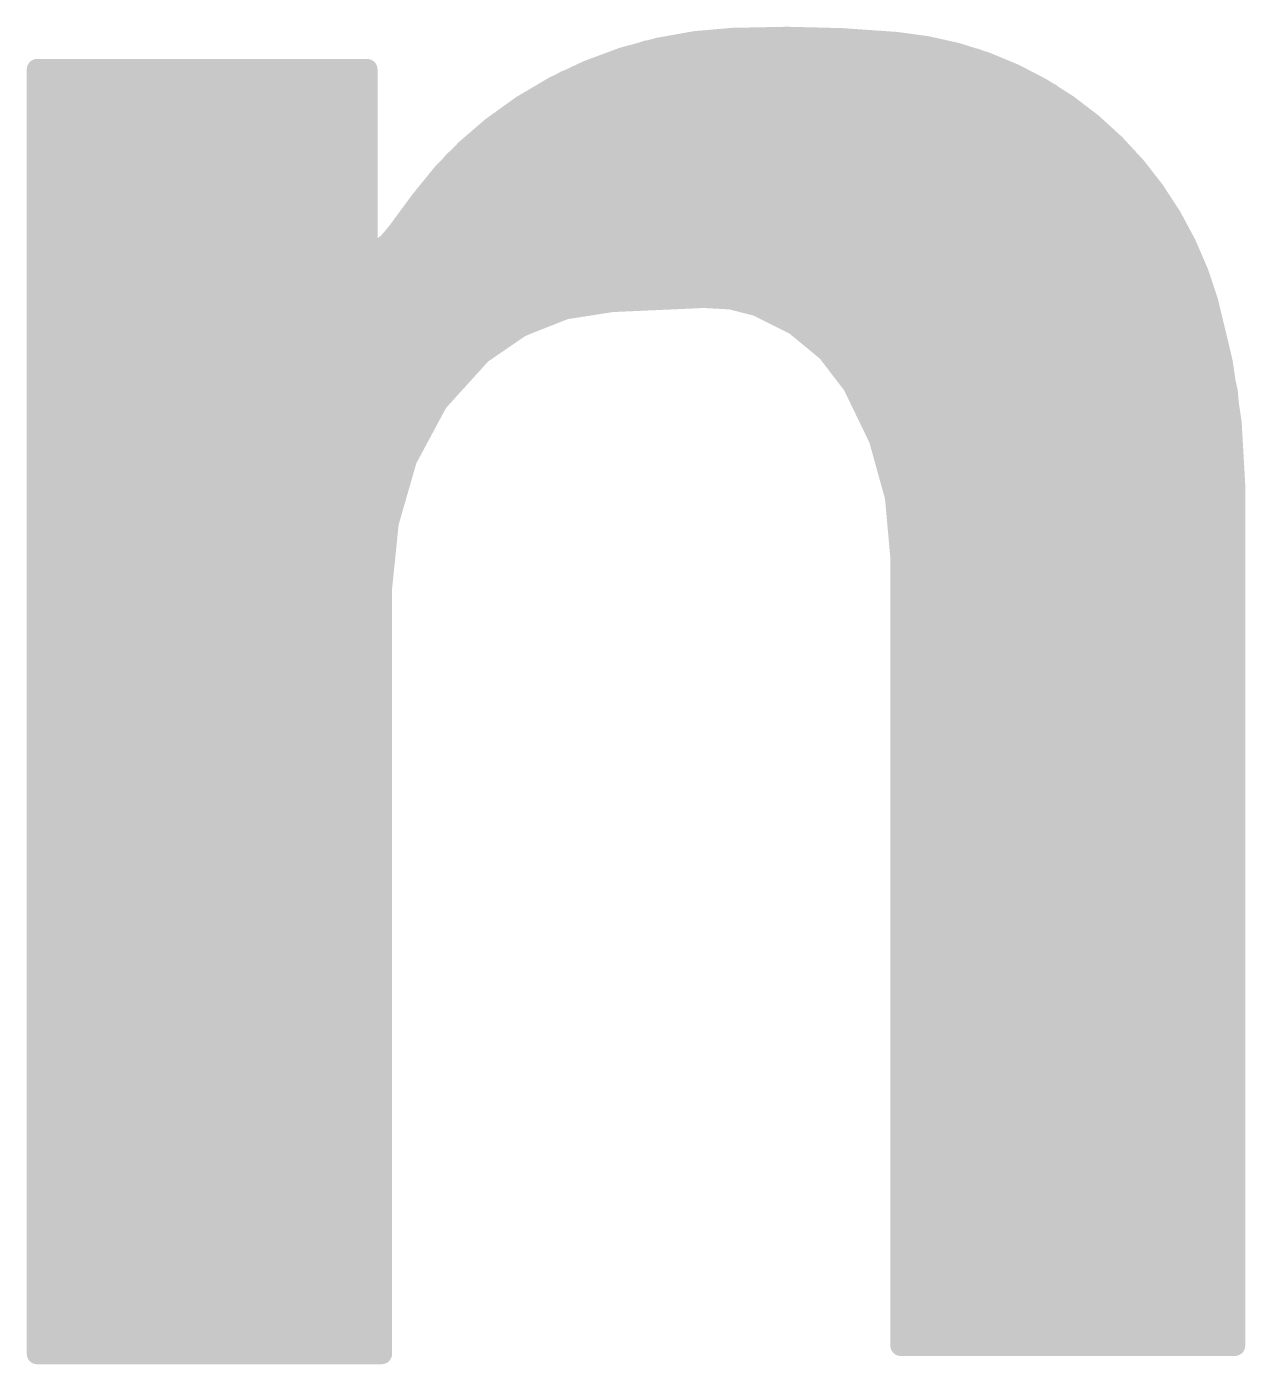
# Model space of a CAD drawing. Extents: x -15.6 to 82.7, y -6.5 to 54.7.
# Drawn here: x 37.247 to 38.738, y 44.239 to 45.876 of the extents above; entities that cross this region are included whole.
import ezdxf

# ---------------------------------------------------------------- set-up
doc = ezdxf.new("R2010")
doc.units = 0
doc.layers.add('21', color=41, linetype='CONTINUOUS')

msp = doc.modelspace()

# ---------------------------------------------------------------- linework, layer by layer
at = {"layer": '21'}
for points, const_width in [([(38.1102, 45.8622, 0.1577), (37.8155, 45.753)], 0.0254), ([(38.3108, 45.8572, 0.0335), (38.1102, 45.8622)], 0.0254), ([(38.1104, 45.8685, 1), (38.11, 45.8559)], 0.0127), ([(38.1099, 45.8685, 1), (38.1105, 45.8559)], 0.0127), ([(38.1111, 45.8559, 1), (38.1093, 45.8685)], 0.0127), ([(38.1105, 45.8559, 1), (38.1099, 45.8685)], 0.0127), ([(38.3121, 45.8634, 1), (38.3095, 45.851)], 0.0127), ([(38.5775, 45.7327, 0.1741), (38.3108, 45.8572)], 0.0254), ([(38.3114, 45.8635, 1), (38.3102, 45.8509)], 0.0127), ([(38.3102, 45.8509, 1), (38.3114, 45.8635)], 0.0127), ([(38.3106, 45.8509, 1), (38.311, 45.8635)], 0.0127), ([(38.0041, 45.853, 1), (38.006, 45.8404)], 0.0127), ([(38.007, 45.8533, 1), (38.007, 45.8407)], 0.0127), ([(38.0072, 45.8408, 1), (38.0028, 45.8527)], 0.0127), ([(38.3594, 45.8407, 1), (38.3594, 45.8533)], 0.0127), ([(37.2657, 45.8241, 1), (37.253, 45.8241)], 0.0127), ([(37.2657, 45.8241, 1), (37.253, 45.8241)], 0.0127), ([(37.2593, 45.8304, 1), (37.2593, 45.8178)], 0.0127), ([(37.2593, 45.8304, 1), (37.2593, 45.8178)], 0.0127), ([(37.6694, 45.8241, 1), (37.6568, 45.8241)], 0.0127), ([(37.6694, 45.8241, 1), (37.6568, 45.8241)], 0.0127), ([(37.6631, 45.8178, 1), (37.6631, 45.8304)], 0.0127), ([(37.6631, 45.8178, 1), (37.6631, 45.8304)], 0.0127), ([(38.4112, 45.8424, 1), (38.4058, 45.8309)], 0.0127), ([(38.4072, 45.8305, 1), (38.4098, 45.8429)], 0.0127), ([(37.2593, 45.828, 1), (37.2593, 45.8153)], 0.0127), ([(37.6631, 45.8153, 1), (37.6631, 45.828)], 0.0127), ([(37.9032, 45.8157, 1), (37.9076, 45.8038)], 0.0127), ([(37.9088, 45.8044, 1), (37.902, 45.8151)], 0.0127), ([(37.9373, 45.828, 1), (37.9373, 45.8153)], 0.0127), ([(38.4408, 45.8153, 1), (38.4408, 45.828)], 0.0127), ([(37.2593, 45.8025, 1), (37.2593, 45.7899)], 0.0127), ([(37.6631, 45.7899, 1), (37.6631, 45.8025)], 0.0127), ([(37.8839, 45.8025, 1), (37.8839, 45.7899)], 0.0127), ([(38.5029, 45.7994, 1), (38.4951, 45.7894)], 0.0127), ([(38.4952, 45.7899, 1), (38.4952, 45.8025)], 0.0127), ([(38.4963, 45.7887, 1), (38.5017, 45.8002)], 0.0127), ([(37.2593, 45.7771, 1), (37.2593, 45.7645)], 0.0127), ([(37.6631, 45.7645, 1), (37.6631, 45.7771)], 0.0127), ([(37.8437, 45.7771, 1), (37.8437, 45.7645)], 0.0127), ([(38.5291, 45.7645, 1), (38.5291, 45.7771)], 0.0127), ([(37.2593, 45.7518, 1), (37.2593, 45.7391)], 0.0127), ([(37.6631, 45.7391, 1), (37.6631, 45.7518)], 0.0127), ([(37.8155, 45.753, 0.0664), (37.7292, 45.6641)], 0.0254), ([(37.8071, 45.7518, 1), (37.8071, 45.7391)], 0.0127), ([(37.8121, 45.7584, 1), (37.8189, 45.7476)], 0.0127), ([(37.8116, 45.758, 1), (37.8194, 45.748)], 0.0127), ([(37.8198, 45.7483, 1), (37.8112, 45.7577)], 0.0127), ([(37.8194, 45.748, 1), (37.8116, 45.758)], 0.0127), ([(38.5614, 45.7391, 1), (38.5614, 45.7518)], 0.0127), ([(38.5823, 45.7368, 1), (38.5727, 45.7286)], 0.0127), ([(38.6918, 45.5397, 0.1281), (38.5775, 45.7327)], 0.0254), ([(38.582, 45.7372, 1), (38.573, 45.7282)], 0.0127), ([(38.573, 45.7282, 1), (38.582, 45.7372)], 0.0127), ([(38.5736, 45.7277, 1), (38.5814, 45.7377)], 0.0127), ([(37.2593, 45.7263, 1), (37.2593, 45.7137)], 0.0127), ([(37.6631, 45.7137, 1), (37.6631, 45.7263)], 0.0127), ([(37.7651, 45.7161, 1), (37.7737, 45.7067)], 0.0127), ([(37.7742, 45.7073, 1), (37.7646, 45.7155)], 0.0127), ([(37.7789, 45.7263, 1), (37.7789, 45.7137)], 0.0127), ([(38.5883, 45.7137, 1), (38.5883, 45.7263)], 0.0127), ([(37.2593, 45.7009, 1), (37.2593, 45.6883)], 0.0127), ([(37.6631, 45.6883, 1), (37.6631, 45.7009)], 0.0127), ([(37.7551, 45.7009, 1), (37.7551, 45.6883)], 0.0127), ([(38.6099, 45.6883, 1), (38.6099, 45.7009)], 0.0127), ([(37.2593, 45.6756, 1), (37.2593, 45.6629)], 0.0127), ([(37.6631, 45.6629, 1), (37.6631, 45.6756)], 0.0127), ([(37.7292, 45.6641, 0.0022), (37.7012, 45.626)], 0.0254), ([(37.7244, 45.6682, 1), (37.734, 45.66)], 0.0127), ([(37.7241, 45.6679, 1), (37.7343, 45.6603)], 0.0127), ([(37.7343, 45.6603, 1), (37.7241, 45.6679)], 0.0127), ([(37.7343, 45.6603, 1), (37.7241, 45.6679)], 0.0127), ([(37.7335, 45.6756, 1), (37.7335, 45.6629)], 0.0127), ([(38.6319, 45.6784, 1), (38.6209, 45.6719)], 0.0127), ([(38.6216, 45.6711, 1), (38.6312, 45.6793)], 0.0127), ([(38.6299, 45.6629, 1), (38.6299, 45.6756)], 0.0127), ([(37.2593, 45.6501, 1), (37.2593, 45.6375)], 0.0127), ([(37.6631, 45.6375, 1), (37.6631, 45.6501)], 0.0127), ([(37.7143, 45.6501, 1), (37.7143, 45.6375)], 0.0127), ([(38.645, 45.6375, 1), (38.645, 45.6501)], 0.0127), ([(37.2593, 45.6247, 1), (37.2593, 45.6121)], 0.0127), ([(37.6631, 45.6121, 1), (37.6631, 45.6247)], 0.0127), ([(37.6885, 45.6108, 0.0333), (37.7012, 45.626)], 0.0254), ([(37.6949, 45.6247, 1), (37.6949, 45.6121)], 0.0127), ([(37.6961, 45.6298, 1), (37.7063, 45.6222)], 0.0127), ([(37.6961, 45.6297, 1), (37.7063, 45.6223)], 0.0127), ([(37.7063, 45.6223, 1), (37.6961, 45.6297)], 0.0127), ([(37.7061, 45.6219, 1), (37.6963, 45.6301)], 0.0127), ([(38.66, 45.6121, 1), (38.66, 45.6247)], 0.0127), ([(37.6568, 45.6032, 1), (37.6694, 45.6032)], 0.0127), ([(37.6568, 45.6032, 1), (37.6694, 45.6032)], 0.0127), ([(37.6631, 45.6095, 1), (37.6631, 45.5969)], 0.0127), ([(37.6631, 45.6095, 1), (37.6631, 45.5969)], 0.0127), ([(37.6707, 45.6032, 0.205), (37.6885, 45.6108)], 0.0254), ([(37.6694, 45.6094, 1), (37.672, 45.597)], 0.0127), ([(37.6707, 45.6095, 1), (37.6707, 45.5969)], 0.0127), ([(37.6707, 45.5969, 1), (37.6707, 45.6095)], 0.0127), ([(37.6707, 45.5969, 1), (37.6707, 45.6095)], 0.0127), ([(37.6768, 45.6104, 1), (37.684, 45.6)], 0.0127), ([(37.6816, 45.599, 1), (37.6791, 45.6114)], 0.0127), ([(37.6839, 45.6152, 1), (37.6931, 45.6064)], 0.0127), ([(37.6836, 45.6149, 1), (37.6934, 45.6067)], 0.0127), ([(37.6931, 45.6064, 1), (37.6839, 45.6152)], 0.0127), ([(37.6921, 45.6056, 1), (37.6849, 45.616)], 0.0127), ([(38.6708, 45.6125, 1), (38.6589, 45.608)], 0.0127), ([(38.6594, 45.607, 1), (38.6703, 45.6135)], 0.0127), ([(37.2593, 45.5994, 1), (37.2593, 45.5867)], 0.0127), ([(38.6714, 45.5867, 1), (38.6714, 45.5994)], 0.0127), ([(37.2593, 45.5739, 1), (37.2593, 45.5613)], 0.0127), ([(38.6811, 45.5613, 1), (38.6811, 45.5739)], 0.0127), ([(37.2593, 45.5485, 1), (37.2593, 45.5359)], 0.0127), ([(37.9628, 45.5397, 0.1688), (37.8028, 45.4762)], 0.0254), ([(37.9042, 45.537, 1), (37.9061, 45.5244)], 0.0127), ([(37.9075, 45.5248, 1), (37.9028, 45.5366)], 0.0127), ([(37.9628, 45.5397, 0.0006), (38.0746, 45.5447)], 0.0254), ([(37.9625, 45.546, 1), (37.9631, 45.5334)], 0.0127), ([(37.9625, 45.546, 1), (37.9631, 45.5334)], 0.0127), ([(37.9638, 45.5334, 1), (37.9618, 45.546)], 0.0127), ([(37.9631, 45.5334, 1), (37.9625, 45.546)], 0.0127), ([(38.0187, 45.5359, 1), (38.0187, 45.5485)], 0.0127), ([(38.1406, 45.5346, 0.0992), (38.0746, 45.5447)], 0.0254), ([(38.0749, 45.551, 1), (38.0743, 45.5384)], 0.0127), ([(38.0743, 45.551, 1), (38.0749, 45.5384)], 0.0127), ([(38.0749, 45.5384, 1), (38.0743, 45.551)], 0.0127), ([(38.0749, 45.5384, 1), (38.0743, 45.551)], 0.0127), ([(38.1097, 45.5491, 1), (38.1065, 45.5368)], 0.0127), ([(38.1109, 45.5485, 1), (38.1109, 45.5359)], 0.0127), ([(38.1078, 45.5366, 1), (38.1084, 45.5493)], 0.0127), ([(38.1434, 45.5403, 1), (38.1378, 45.5289)], 0.0127), ([(38.2575, 45.4381, 0.1719), (38.1406, 45.5346)], 0.0254), ([(38.1428, 45.5406, 1), (38.1384, 45.5286)], 0.0127), ([(38.1384, 45.5286, 1), (38.1428, 45.5406)], 0.0127), ([(38.139, 45.5284, 1), (38.1422, 45.5408)], 0.0127), ([(38.698, 45.541, 1), (38.6856, 45.5384)], 0.0127), ([(38.7248, 45.3161, 0.0668), (38.6918, 45.5397)], 0.0254), ([(38.6979, 45.5415, 1), (38.6857, 45.5379)], 0.0127), ([(38.6857, 45.5379, 1), (38.6979, 45.5415)], 0.0127), ([(38.6859, 45.5374, 1), (38.6977, 45.542)], 0.0127), ([(38.6908, 45.5359, 1), (38.6908, 45.5485)], 0.0127), ([(37.2593, 45.5232, 1), (37.2593, 45.5105)], 0.0127), ([(37.8701, 45.5105, 1), (37.8701, 45.5232)], 0.0127), ([(38.1763, 45.5232, 1), (38.1763, 45.5105)], 0.0127), ([(38.6968, 45.5105, 1), (38.6968, 45.5232)], 0.0127), ([(37.8486, 45.5151, 1), (37.8533, 45.5033)], 0.0127), ([(37.8545, 45.5039, 1), (37.8473, 45.5144)], 0.0127), ([(38.1906, 45.5165, 1), (38.1826, 45.5067)], 0.0127), ([(38.1838, 45.506, 1), (38.1894, 45.5173)], 0.0127), ([(37.2593, 45.4977, 1), (37.2593, 45.4851)], 0.0127), ([(37.825, 45.4851, 1), (37.825, 45.4977)], 0.0127), ([(38.2111, 45.4977, 1), (38.2111, 45.4851)], 0.0127), ([(38.7023, 45.4851, 1), (38.7023, 45.4977)], 0.0127), ([(37.2593, 45.4723, 1), (37.2593, 45.4597)], 0.0127), ([(37.8028, 45.4762, 0.1229), (37.7114, 45.3466)], 0.0254), ([(37.7936, 45.4597, 1), (37.7936, 45.4723)], 0.0127), ([(37.7992, 45.4814, 1), (37.8064, 45.471)], 0.0127), ([(37.7987, 45.481, 1), (37.8069, 45.4714)], 0.0127), ([(37.8075, 45.4719, 1), (37.7981, 45.4805)], 0.0127), ([(37.8069, 45.4714, 1), (37.7987, 45.481)], 0.0127), ([(38.2313, 45.4828, 1), (38.2212, 45.475)], 0.0127), ([(38.2222, 45.474, 1), (38.2303, 45.4838)], 0.0127), ([(38.2361, 45.4723, 1), (38.2361, 45.4597)], 0.0127), ([(38.7078, 45.4597, 1), (38.7078, 45.4723)], 0.0127), ([(37.2593, 45.447, 1), (37.2593, 45.4343)], 0.0127), ([(37.7705, 45.4343, 1), (37.7705, 45.447)], 0.0127), ([(38.2556, 45.447, 1), (38.2556, 45.4343)], 0.0127), ([(38.2632, 45.4409, 1), (38.2518, 45.4353)], 0.0127), ([(38.3159, 45.2272, 0.136), (38.2575, 45.4381)], 0.0254), ([(38.2629, 45.4414, 1), (38.2521, 45.4348)], 0.0127), ([(38.2521, 45.4348, 1), (38.2629, 45.4414)], 0.0127), ([(38.2525, 45.4342, 1), (38.2625, 45.442)], 0.0127), ([(38.7133, 45.4343, 1), (38.7133, 45.447)], 0.0127), ([(37.2593, 45.4215, 1), (37.2593, 45.4089)], 0.0127), ([(37.7444, 45.4213, 1), (37.7538, 45.4128)], 0.0127), ([(37.7547, 45.414, 1), (37.7435, 45.42)], 0.0127), ([(37.7482, 45.4089, 1), (37.7482, 45.4215)], 0.0127), ([(38.2686, 45.4215, 1), (38.2686, 45.4089)], 0.0127), ([(38.7221, 45.4295, 1), (38.7094, 45.4285)], 0.0127), ([(38.7096, 45.4277, 1), (38.722, 45.4303)], 0.0127), ([(38.7169, 45.4089, 1), (38.7169, 45.4215)], 0.0127), ([(37.2593, 45.3961, 1), (37.2593, 45.3835)], 0.0127), ([(37.7346, 45.3835, 1), (37.7346, 45.3961)], 0.0127), ([(38.2809, 45.3961, 1), (38.2809, 45.3835)], 0.0127), ([(38.7189, 45.3835, 1), (38.7189, 45.3961)], 0.0127), ([(38.2957, 45.3734, 1), (38.2835, 45.37)], 0.0127), ([(38.2839, 45.3689, 1), (38.2953, 45.3745)], 0.0127), ([(37.2593, 45.3708, 1), (37.2593, 45.3581)], 0.0127), ([(37.7209, 45.3581, 1), (37.7209, 45.3708)], 0.0127), ([(38.2916, 45.3708, 1), (38.2916, 45.3581)], 0.0127), ([(38.7209, 45.3581, 1), (38.7209, 45.3708)], 0.0127), ([(37.2593, 45.3453, 1), (37.2593, 45.3327)], 0.0127), ([(37.7114, 45.3466, 0.0895), (37.6809, 45.1891)], 0.0254), ([(37.7058, 45.3496, 1), (37.717, 45.3436)], 0.0127), ([(37.7055, 45.3489, 1), (37.7173, 45.3443)], 0.0127), ([(37.7175, 45.3448, 1), (37.7053, 45.3484)], 0.0127), ([(37.7173, 45.3443, 1), (37.7055, 45.3489)], 0.0127), ([(37.7092, 45.3327, 1), (37.7092, 45.3453)], 0.0127), ([(38.2987, 45.3453, 1), (38.2987, 45.3327)], 0.0127), ([(38.723, 45.3327, 1), (38.723, 45.3453)], 0.0127), ([(37.2593, 45.3199, 1), (37.2593, 45.3073)], 0.0127), ([(37.7019, 45.3073, 1), (37.7019, 45.3199)], 0.0127), ([(38.3057, 45.3199, 1), (38.3057, 45.3073)], 0.0127), ([(38.3156, 45.3012, 1), (38.303, 45.3001)], 0.0127), ([(38.7311, 45.3161, 1), (38.7185, 45.3161)], 0.0127), ([(38.7311, 45.3161, 1), (38.7185, 45.3161)], 0.0127), ([(38.7185, 45.3156, 1), (38.7311, 45.3166)], 0.0127), ([(38.7185, 45.316, 1), (38.7311, 45.3162)], 0.0127), ([(38.7248, 45.3073, 1), (38.7248, 45.3199)], 0.0127), ([(37.2593, 45.2946, 1), (37.2593, 45.2819)], 0.0127), ([(37.6946, 45.2819, 1), (37.6946, 45.2946)], 0.0127), ([(38.3032, 45.2989, 1), (38.3154, 45.3023)], 0.0127), ([(38.3104, 45.2946, 1), (38.3104, 45.2819)], 0.0127), ([(38.7248, 45.2819, 1), (38.7248, 45.2946)], 0.0127), ([(37.6954, 45.2686, 1), (37.6828, 45.2699)], 0.0127), ([(37.2593, 45.2692, 1), (37.2593, 45.2565)], 0.0127), ([(37.683, 45.271, 1), (37.6952, 45.2675)], 0.0127), ([(37.6885, 45.2565, 1), (37.6885, 45.2692)], 0.0127), ([(38.3127, 45.2692, 1), (38.3127, 45.2565)], 0.0127), ([(38.7248, 45.2565, 1), (38.7248, 45.2692)], 0.0127), ([(37.2593, 45.2437, 1), (37.2593, 45.2311)], 0.0127), ([(37.6859, 45.2311, 1), (37.6859, 45.2437)], 0.0127), ([(38.315, 45.2437, 1), (38.315, 45.2311)], 0.0127), ([(38.7248, 45.2311, 1), (38.7248, 45.2437)], 0.0127), ([(38.3096, 45.2266, 1), (38.3222, 45.2278)], 0.0127), ([(38.3222, 45.2272, 1), (38.3096, 45.2272)], 0.0127), ([(38.3222, 45.2272, 1), (38.3096, 45.2272)], 0.0127), ([(38.3096, 45.2272, 1), (38.3222, 45.2272)], 0.0127), ([(37.2593, 45.2184, 1), (37.2593, 45.2057)], 0.0127), ([(37.6832, 45.2057, 1), (37.6832, 45.2184)], 0.0127), ([(38.3159, 45.2184, 1), (38.3159, 45.2057)], 0.0127), ([(38.7248, 45.2057, 1), (38.7248, 45.2184)], 0.0127), ([(37.2593, 45.193, 1), (37.2593, 45.1803)], 0.0127), ([(37.6809, 45.1891, 0.0064), (37.6809, 45.1206)], 0.0254), ([(37.6872, 45.1891, 1), (37.6746, 45.1891)], 0.0127), ([(37.6872, 45.189, 1), (37.6746, 45.1892)], 0.0127), ([(37.6809, 45.1803, 1), (37.6809, 45.193)], 0.0127), ([(38.3159, 45.193, 1), (38.3159, 45.1803)], 0.0127), ([(38.7248, 45.1803, 1), (38.7248, 45.193)], 0.0127), ([(37.6746, 45.1897, 1), (37.6872, 45.1885)], 0.0127), ([(37.6746, 45.1892, 1), (37.6872, 45.189)], 0.0127), ([(37.2593, 45.1675, 1), (37.2593, 45.1549)], 0.0127), ([(37.6809, 45.1549, 1), (37.6809, 45.1675)], 0.0127), ([(38.3159, 45.1675, 1), (38.3159, 45.1549)], 0.0127), ([(38.7248, 45.1549, 1), (38.7248, 45.1675)], 0.0127), ([(37.2593, 45.1422, 1), (37.2593, 45.1295)], 0.0127), ([(37.6872, 45.1206, 1), (37.6746, 45.1206)], 0.0127), ([(37.6809, 45.1295, 1), (37.6809, 45.1422)], 0.0127), ([(38.3159, 45.1422, 1), (38.3159, 45.1295)], 0.0127), ([(38.7248, 45.1295, 1), (38.7248, 45.1422)], 0.0127), ([(37.2593, 45.1168, 1), (37.2593, 45.1041)], 0.0127), ([(37.6746, 45.1205, 1), (37.6872, 45.1207)], 0.0127), ([(37.6809, 45.1041, 1), (37.6809, 45.1168)], 0.0127), ([(38.3159, 45.1168, 1), (38.3159, 45.1041)], 0.0127), ([(38.7248, 45.1041, 1), (38.7248, 45.1168)], 0.0127), ([(37.2593, 45.0913, 1), (37.2593, 45.0787)], 0.0127), ([(37.6809, 45.0787, 1), (37.6809, 45.0913)], 0.0127), ([(38.3159, 45.0913, 1), (38.3159, 45.0787)], 0.0127), ([(38.7248, 45.0787, 1), (38.7248, 45.0913)], 0.0127), ([(37.2593, 45.066, 1), (37.2593, 45.0533)], 0.0127), ([(37.6809, 45.0533, 1), (37.6809, 45.066)], 0.0127), ([(38.3159, 45.066, 1), (38.3159, 45.0533)], 0.0127), ([(38.7248, 45.0533, 1), (38.7248, 45.066)], 0.0127), ([(37.2593, 45.0406, 1), (37.2593, 45.0279)], 0.0127), ([(37.6809, 45.0279, 1), (37.6809, 45.0406)], 0.0127), ([(38.3159, 45.0406, 1), (38.3159, 45.0279)], 0.0127), ([(38.7248, 45.0279, 1), (38.7248, 45.0406)], 0.0127), ([(37.2593, 45.0151, 1), (37.2593, 45.0025)], 0.0127), ([(37.6809, 45.0025, 1), (37.6809, 45.0151)], 0.0127), ([(38.3159, 45.0151, 1), (38.3159, 45.0025)], 0.0127), ([(38.7248, 45.0025, 1), (38.7248, 45.0151)], 0.0127), ([(37.2593, 44.9898, 1), (37.2593, 44.9771)], 0.0127), ([(37.6809, 44.9771, 1), (37.6809, 44.9898)], 0.0127), ([(38.3159, 44.9898, 1), (38.3159, 44.9771)], 0.0127), ([(38.7248, 44.9771, 1), (38.7248, 44.9898)], 0.0127), ([(37.2593, 44.9644, 1), (37.2593, 44.9517)], 0.0127), ([(37.6809, 44.9517, 1), (37.6809, 44.9644)], 0.0127), ([(38.3159, 44.9644, 1), (38.3159, 44.9517)], 0.0127), ([(38.7248, 44.9517, 1), (38.7248, 44.9644)], 0.0127), ([(37.2593, 44.9389, 1), (37.2593, 44.9263)], 0.0127), ([(37.6809, 44.9263, 1), (37.6809, 44.9389)], 0.0127), ([(38.3159, 44.9389, 1), (38.3159, 44.9263)], 0.0127), ([(38.7248, 44.9263, 1), (38.7248, 44.9389)], 0.0127), ([(37.2593, 44.9136, 1), (37.2593, 44.9009)], 0.0127), ([(37.6809, 44.9009, 1), (37.6809, 44.9136)], 0.0127), ([(38.3159, 44.9136, 1), (38.3159, 44.9009)], 0.0127), ([(38.7248, 44.9009, 1), (38.7248, 44.9136)], 0.0127), ([(37.2593, 44.8882, 1), (37.2593, 44.8755)], 0.0127), ([(37.6809, 44.8755, 1), (37.6809, 44.8882)], 0.0127), ([(38.3159, 44.8882, 1), (38.3159, 44.8755)], 0.0127), ([(38.7248, 44.8755, 1), (38.7248, 44.8882)], 0.0127), ([(37.2593, 44.8627, 1), (37.2593, 44.8501)], 0.0127), ([(37.6809, 44.8501, 1), (37.6809, 44.8627)], 0.0127), ([(38.3159, 44.8627, 1), (38.3159, 44.8501)], 0.0127), ([(38.7248, 44.8501, 1), (38.7248, 44.8627)], 0.0127), ([(37.2593, 44.8374, 1), (37.2593, 44.8247)], 0.0127), ([(37.6809, 44.8247, 1), (37.6809, 44.8374)], 0.0127), ([(38.3159, 44.8374, 1), (38.3159, 44.8247)], 0.0127), ([(38.7248, 44.8247, 1), (38.7248, 44.8374)], 0.0127), ([(37.2593, 44.812, 1), (37.2593, 44.7993)], 0.0127), ([(37.6809, 44.7993, 1), (37.6809, 44.812)], 0.0127), ([(38.3159, 44.812, 1), (38.3159, 44.7993)], 0.0127), ([(38.7248, 44.7993, 1), (38.7248, 44.812)], 0.0127), ([(37.2593, 44.7865, 1), (37.2593, 44.7739)], 0.0127), ([(37.6809, 44.7739, 1), (37.6809, 44.7865)], 0.0127), ([(38.3159, 44.7865, 1), (38.3159, 44.7739)], 0.0127), ([(38.7248, 44.7739, 1), (38.7248, 44.7865)], 0.0127), ([(37.2593, 44.7612, 1), (37.2593, 44.7485)], 0.0127), ([(37.6809, 44.7485, 1), (37.6809, 44.7612)], 0.0127), ([(38.3159, 44.7612, 1), (38.3159, 44.7485)], 0.0127), ([(38.7248, 44.7485, 1), (38.7248, 44.7612)], 0.0127), ([(37.2593, 44.7358, 1), (37.2593, 44.7231)], 0.0127), ([(37.6809, 44.7231, 1), (37.6809, 44.7358)], 0.0127), ([(38.3159, 44.7358, 1), (38.3159, 44.7231)], 0.0127), ([(38.7248, 44.7231, 1), (38.7248, 44.7358)], 0.0127), ([(37.2593, 44.7103, 1), (37.2593, 44.6977)], 0.0127), ([(37.6809, 44.6977, 1), (37.6809, 44.7103)], 0.0127), ([(38.3159, 44.7103, 1), (38.3159, 44.6977)], 0.0127), ([(38.7248, 44.6977, 1), (38.7248, 44.7103)], 0.0127), ([(37.2593, 44.685, 1), (37.2593, 44.6723)], 0.0127), ([(37.6809, 44.6723, 1), (37.6809, 44.685)], 0.0127), ([(38.3159, 44.685, 1), (38.3159, 44.6723)], 0.0127), ([(38.7248, 44.6723, 1), (38.7248, 44.685)], 0.0127), ([(37.2593, 44.6596, 1), (37.2593, 44.6469)], 0.0127), ([(37.6809, 44.6469, 1), (37.6809, 44.6596)], 0.0127), ([(38.3159, 44.6596, 1), (38.3159, 44.6469)], 0.0127), ([(38.7248, 44.6469, 1), (38.7248, 44.6596)], 0.0127), ([(37.2593, 44.6341, 1), (37.2593, 44.6215)], 0.0127), ([(37.6809, 44.6215, 1), (37.6809, 44.6341)], 0.0127), ([(38.3159, 44.6341, 1), (38.3159, 44.6215)], 0.0127), ([(38.7248, 44.6215, 1), (38.7248, 44.6341)], 0.0127), ([(37.2593, 44.6088, 1), (37.2593, 44.5961)], 0.0127), ([(37.6809, 44.5961, 1), (37.6809, 44.6088)], 0.0127), ([(38.3159, 44.6088, 1), (38.3159, 44.5961)], 0.0127), ([(38.7248, 44.5961, 1), (38.7248, 44.6088)], 0.0127), ([(37.2593, 44.5834, 1), (37.2593, 44.5707)], 0.0127), ([(37.6809, 44.5707, 1), (37.6809, 44.5834)], 0.0127), ([(38.3159, 44.5834, 1), (38.3159, 44.5707)], 0.0127), ([(38.7248, 44.5707, 1), (38.7248, 44.5834)], 0.0127), ([(37.2593, 44.5579, 1), (37.2593, 44.5453)], 0.0127), ([(37.6809, 44.5453, 1), (37.6809, 44.5579)], 0.0127), ([(38.3159, 44.5579, 1), (38.3159, 44.5453)], 0.0127), ([(38.7248, 44.5453, 1), (38.7248, 44.5579)], 0.0127), ([(37.2593, 44.5326, 1), (37.2593, 44.5199)], 0.0127), ([(37.6809, 44.5199, 1), (37.6809, 44.5326)], 0.0127), ([(38.3159, 44.5326, 1), (38.3159, 44.5199)], 0.0127), ([(38.7248, 44.5199, 1), (38.7248, 44.5326)], 0.0127), ([(37.2593, 44.5072, 1), (37.2593, 44.4945)], 0.0127), ([(37.6809, 44.4945, 1), (37.6809, 44.5072)], 0.0127), ([(38.3159, 44.5072, 1), (38.3159, 44.4945)], 0.0127), ([(38.7248, 44.4945, 1), (38.7248, 44.5072)], 0.0127), ([(37.2593, 44.4817, 1), (37.2593, 44.4691)], 0.0127), ([(37.6809, 44.4691, 1), (37.6809, 44.4817)], 0.0127), ([(38.3159, 44.4817, 1), (38.3159, 44.4691)], 0.0127), ([(38.7248, 44.4691, 1), (38.7248, 44.4817)], 0.0127), ([(37.2593, 44.4564, 1), (37.2593, 44.4437)], 0.0127), ([(37.6809, 44.4437, 1), (37.6809, 44.4564)], 0.0127), ([(38.3159, 44.4564, 1), (38.3159, 44.4437)], 0.0127), ([(38.7248, 44.4437, 1), (38.7248, 44.4564)], 0.0127), ([(37.2593, 44.431, 1), (37.2593, 44.4183)], 0.0127), ([(37.6809, 44.4183, 1), (37.6809, 44.431)], 0.0127), ([(38.3159, 44.431, 1), (38.3159, 44.4183)], 0.0127), ([(38.7248, 44.4183, 1), (38.7248, 44.431)], 0.0127), ([(37.2593, 44.4055, 1), (37.2593, 44.3929)], 0.0127), ([(37.6809, 44.3929, 1), (37.6809, 44.4055)], 0.0127), ([(38.3159, 44.4055, 1), (38.3159, 44.3929)], 0.0127), ([(38.7248, 44.3929, 1), (38.7248, 44.4055)], 0.0127), ([(37.2593, 44.3802, 1), (37.2593, 44.3675)], 0.0127), ([(37.6809, 44.3675, 1), (37.6809, 44.3802)], 0.0127), ([(38.3159, 44.3802, 1), (38.3159, 44.3675)], 0.0127), ([(38.7248, 44.3675, 1), (38.7248, 44.3802)], 0.0127), ([(37.2593, 44.3548, 1), (37.2593, 44.3421)], 0.0127), ([(37.6809, 44.3421, 1), (37.6809, 44.3548)], 0.0127), ([(38.3159, 44.3548, 1), (38.3159, 44.3421)], 0.0127), ([(38.7248, 44.3421, 1), (38.7248, 44.3548)], 0.0127), ([(37.2593, 44.3293, 1), (37.2593, 44.3167)], 0.0127), ([(37.6809, 44.3167, 1), (37.6809, 44.3293)], 0.0127), ([(38.3159, 44.3293, 1), (38.3159, 44.3167)], 0.0127), ([(38.7248, 44.3167, 1), (38.7248, 44.3293)], 0.0127), ([(37.2593, 44.304, 1), (37.2593, 44.2913)], 0.0127), ([(37.6809, 44.2913, 1), (37.6809, 44.304)], 0.0127), ([(38.3159, 44.304, 1), (38.3159, 44.2913)], 0.0127), ([(38.7248, 44.2913, 1), (38.7248, 44.304)], 0.0127), ([(37.2593, 44.2786, 1), (37.2593, 44.2659)], 0.0127), ([(37.6809, 44.2659, 1), (37.6809, 44.2786)], 0.0127), ([(38.3159, 44.2786, 1), (38.3159, 44.2659)], 0.0127), ([(38.7248, 44.2659, 1), (38.7248, 44.2786)], 0.0127), ([(38.3159, 44.2683, 1), (38.3159, 44.2557)], 0.0127), ([(38.3159, 44.2683, 1), (38.3159, 44.2557)], 0.0127), ([(38.3096, 44.262, 1), (38.3222, 44.262)], 0.0127), ([(38.3096, 44.262, 1), (38.3222, 44.262)], 0.0127), ([(38.7185, 44.262, 1), (38.7311, 44.262)], 0.0127), ([(38.7185, 44.262, 1), (38.7311, 44.262)], 0.0127), ([(38.7248, 44.2557, 1), (38.7248, 44.2683)], 0.0127), ([(38.7248, 44.2557, 1), (38.7248, 44.2683)], 0.0127), ([(37.2593, 44.2582, 1), (37.2593, 44.2456)], 0.0127), ([(37.2593, 44.2582, 1), (37.2593, 44.2456)], 0.0127), ([(37.253, 44.2519, 1), (37.2657, 44.2519)], 0.0127), ([(37.253, 44.2519, 1), (37.2657, 44.2519)], 0.0127), ([(37.6746, 44.2519, 1), (37.6872, 44.2519)], 0.0127), ([(37.6746, 44.2519, 1), (37.6872, 44.2519)], 0.0127), ([(37.6809, 44.2456, 1), (37.6809, 44.2582)], 0.0127), ([(37.6809, 44.2456, 1), (37.6809, 44.2582)], 0.0127)]:
    msp.add_lwpolyline(points, format="xyb", dxfattribs=dict(at, const_width=const_width))
at = {"layer": '21', "const_width": 0.0254}
for points in [[(38.005, 45.8467), (38.1102, 45.8622)], [(38.1102, 45.8622), (38.3108, 45.8572)], [(38.3108, 45.8572), (38.4085, 45.8367)], [(37.9054, 45.8098), (38.005, 45.8467)], [(38.007, 45.847), (38.3594, 45.847)], [(37.2593, 45.8241), (37.6631, 45.8241)], [(37.2593, 44.2519), (37.2593, 45.8241)], [(37.2593, 44.2519), (37.2593, 45.8241)], [(37.2593, 45.8241), (37.6631, 45.8241)], [(37.6631, 45.8241), (37.6631, 45.6032)], [(37.6631, 45.8241), (37.6631, 45.6032)], [(38.4085, 45.8367), (38.499, 45.7944)], [(37.2593, 45.8216), (37.6631, 45.8216)], [(37.8155, 45.753), (37.9054, 45.8098)], [(37.9373, 45.8216), (38.4408, 45.8216)], [(37.2593, 45.7962), (37.6631, 45.7962)], [(37.8839, 45.7962), (38.4952, 45.7962)], [(38.499, 45.7944), (38.5775, 45.7327)], [(37.2593, 45.7708), (37.6631, 45.7708)], [(37.8437, 45.7708), (38.5291, 45.7708)], [(37.2593, 45.7454), (37.6631, 45.7454)], [(37.7694, 45.7114), (37.8155, 45.753)], [(37.8071, 45.7454), (38.5614, 45.7454)], [(38.5775, 45.7327), (38.6264, 45.6752)], [(37.2593, 45.72), (37.6631, 45.72)], [(37.7292, 45.6641), (37.7694, 45.7114)], [(37.7789, 45.72), (38.5883, 45.72)], [(37.2593, 45.6946), (37.6631, 45.6946)], [(37.7551, 45.6946), (38.6099, 45.6946)], [(37.2593, 45.6692), (37.6631, 45.6692)], [(37.7012, 45.626), (37.7292, 45.6641)], [(37.7335, 45.6692), (38.6299, 45.6692)], [(38.6264, 45.6752), (38.6649, 45.6102)], [(37.2593, 45.6438), (37.6631, 45.6438)], [(37.7143, 45.6438), (38.645, 45.6438)], [(37.2593, 45.6184), (37.6631, 45.6184)], [(37.6885, 45.6108), (37.7012, 45.626)], [(37.6949, 45.6184), (38.66, 45.6184)], [(37.6631, 45.6032), (37.6707, 45.6032)], [(37.6631, 45.6032), (37.6707, 45.6032)], [(37.6707, 45.6032), (37.6804, 45.6052)], [(37.6804, 45.6052), (37.6885, 45.6108)], [(38.6649, 45.6102), (38.6918, 45.5397)], [(37.2593, 45.593), (38.6714, 45.593)], [(37.2593, 45.5676), (38.6811, 45.5676)], [(37.2593, 45.5422), (38.0187, 45.5422)], [(37.9052, 45.5307), (37.8509, 45.5092)], [(37.9628, 45.5397), (37.9052, 45.5307)], [(38.0746, 45.5447), (37.9628, 45.5397)], [(38.1081, 45.5429), (38.0746, 45.5447)], [(38.1406, 45.5346), (38.1081, 45.5429)], [(38.1109, 45.5422), (38.6908, 45.5422)], [(38.1866, 45.5116), (38.1406, 45.5346)], [(38.6918, 45.5397), (38.7158, 45.429)], [(37.2593, 45.5168), (37.8701, 45.5168)], [(38.1763, 45.5168), (38.6968, 45.5168)], [(37.8509, 45.5092), (37.8028, 45.4762)], [(38.2262, 45.4789), (38.1866, 45.5116)], [(37.2593, 45.4914), (37.825, 45.4914)], [(38.2111, 45.4914), (38.7023, 45.4914)], [(37.2593, 45.466), (37.7936, 45.466)], [(37.8028, 45.4762), (37.7491, 45.417)], [(38.2575, 45.4381), (38.2262, 45.4789)], [(38.2361, 45.466), (38.7078, 45.466)], [(37.2593, 45.4406), (37.7705, 45.4406)], [(38.2556, 45.4406), (38.7133, 45.4406)], [(38.2896, 45.3717), (38.2575, 45.4381)], [(37.2593, 45.4152), (37.7482, 45.4152)], [(37.7491, 45.417), (37.7114, 45.3466)], [(38.2686, 45.4152), (38.7169, 45.4152)], [(38.7158, 45.429), (38.7248, 45.3161)], [(37.2593, 45.3898), (37.7346, 45.3898)], [(38.2809, 45.3898), (38.7189, 45.3898)], [(38.3093, 45.3006), (38.2896, 45.3717)], [(37.2593, 45.3644), (37.7209, 45.3644)], [(38.2916, 45.3644), (38.7209, 45.3644)], [(37.2593, 45.339), (37.7092, 45.339)], [(37.7114, 45.3466), (37.6891, 45.2692)], [(38.2987, 45.339), (38.723, 45.339)], [(37.2593, 45.3136), (37.7019, 45.3136)], [(38.3057, 45.3136), (38.7248, 45.3136)], [(38.3159, 45.2272), (38.3093, 45.3006)], [(38.7248, 45.3161), (38.7248, 44.262)], [(38.7248, 45.3161), (38.7248, 44.262)], [(37.2593, 45.2882), (37.6946, 45.2882)], [(38.3104, 45.2882), (38.7248, 45.2882)], [(37.6891, 45.2692), (37.6809, 45.1891)], [(37.2593, 45.2628), (37.6885, 45.2628)], [(38.3127, 45.2628), (38.7248, 45.2628)], [(37.2593, 45.2374), (37.6859, 45.2374)], [(38.315, 45.2374), (38.7248, 45.2374)], [(38.3159, 44.262), (38.3159, 45.2272)], [(38.3159, 44.262), (38.3159, 45.2272)], [(37.2593, 45.212), (37.6832, 45.212)], [(38.3159, 45.212), (38.7248, 45.212)], [(37.2593, 45.1866), (37.6809, 45.1866)], [(37.6809, 45.1891), (37.6809, 44.2519)], [(38.3159, 45.1866), (38.7248, 45.1866)], [(37.2593, 45.1612), (37.6809, 45.1612)], [(38.3159, 45.1612), (38.7248, 45.1612)], [(37.2593, 45.1358), (37.6809, 45.1358)], [(37.6809, 45.1206), (37.6809, 44.2519)], [(38.3159, 45.1358), (38.7248, 45.1358)], [(37.2593, 45.1104), (37.6809, 45.1104)], [(38.3159, 45.1104), (38.7248, 45.1104)], [(37.2593, 45.085), (37.6809, 45.085)], [(38.3159, 45.085), (38.7248, 45.085)], [(37.2593, 45.0596), (37.6809, 45.0596)], [(38.3159, 45.0596), (38.7248, 45.0596)], [(37.2593, 45.0342), (37.6809, 45.0342)], [(38.3159, 45.0342), (38.7248, 45.0342)], [(37.2593, 45.0088), (37.6809, 45.0088)], [(38.3159, 45.0088), (38.7248, 45.0088)], [(37.2593, 44.9834), (37.6809, 44.9834)], [(38.3159, 44.9834), (38.7248, 44.9834)], [(37.2593, 44.958), (37.6809, 44.958)], [(38.3159, 44.958), (38.7248, 44.958)], [(37.2593, 44.9326), (37.6809, 44.9326)], [(38.3159, 44.9326), (38.7248, 44.9326)], [(37.2593, 44.9072), (37.6809, 44.9072)], [(38.3159, 44.9072), (38.7248, 44.9072)], [(37.2593, 44.8818), (37.6809, 44.8818)], [(38.3159, 44.8818), (38.7248, 44.8818)], [(37.2593, 44.8564), (37.6809, 44.8564)], [(38.3159, 44.8564), (38.7248, 44.8564)], [(37.2593, 44.831), (37.6809, 44.831)], [(38.3159, 44.831), (38.7248, 44.831)], [(37.2593, 44.8056), (37.6809, 44.8056)], [(38.3159, 44.8056), (38.7248, 44.8056)], [(37.2593, 44.7802), (37.6809, 44.7802)], [(38.3159, 44.7802), (38.7248, 44.7802)], [(37.2593, 44.7548), (37.6809, 44.7548)], [(38.3159, 44.7548), (38.7248, 44.7548)], [(37.2593, 44.7294), (37.6809, 44.7294)], [(38.3159, 44.7294), (38.7248, 44.7294)], [(37.2593, 44.704), (37.6809, 44.704)], [(38.3159, 44.704), (38.7248, 44.704)], [(37.2593, 44.6786), (37.6809, 44.6786)], [(38.3159, 44.6786), (38.7248, 44.6786)], [(37.2593, 44.6532), (37.6809, 44.6532)], [(38.3159, 44.6532), (38.7248, 44.6532)], [(37.2593, 44.6278), (37.6809, 44.6278)], [(38.3159, 44.6278), (38.7248, 44.6278)], [(37.2593, 44.6024), (37.6809, 44.6024)], [(38.3159, 44.6024), (38.7248, 44.6024)], [(37.2593, 44.577), (37.6809, 44.577)], [(38.3159, 44.577), (38.7248, 44.577)], [(37.2593, 44.5516), (37.6809, 44.5516)], [(38.3159, 44.5516), (38.7248, 44.5516)], [(37.2593, 44.5262), (37.6809, 44.5262)], [(38.3159, 44.5262), (38.7248, 44.5262)], [(37.2593, 44.5008), (37.6809, 44.5008)], [(38.3159, 44.5008), (38.7248, 44.5008)], [(37.2593, 44.4754), (37.6809, 44.4754)], [(38.3159, 44.4754), (38.7248, 44.4754)], [(37.2593, 44.45), (37.6809, 44.45)], [(38.3159, 44.45), (38.7248, 44.45)], [(37.2593, 44.4246), (37.6809, 44.4246)], [(38.3159, 44.4246), (38.7248, 44.4246)], [(37.2593, 44.3992), (37.6809, 44.3992)], [(38.3159, 44.3992), (38.7248, 44.3992)], [(37.2593, 44.3738), (37.6809, 44.3738)], [(38.3159, 44.3738), (38.7248, 44.3738)], [(37.2593, 44.3484), (37.6809, 44.3484)], [(38.3159, 44.3484), (38.7248, 44.3484)], [(37.2593, 44.323), (37.6809, 44.323)], [(38.3159, 44.323), (38.7248, 44.323)], [(37.2593, 44.2976), (37.6809, 44.2976)], [(38.3159, 44.2976), (38.7248, 44.2976)], [(37.2593, 44.2722), (37.6809, 44.2722)], [(38.3159, 44.2722), (38.7248, 44.2722)], [(38.7248, 44.262), (38.3159, 44.262)], [(38.7248, 44.262), (38.3159, 44.262)], [(37.6809, 44.2519), (37.2593, 44.2519)], [(37.6809, 44.2519), (37.2593, 44.2519)]]:
    msp.add_lwpolyline(points, dxfattribs=at)

doc.saveas('drawing.dxf')
